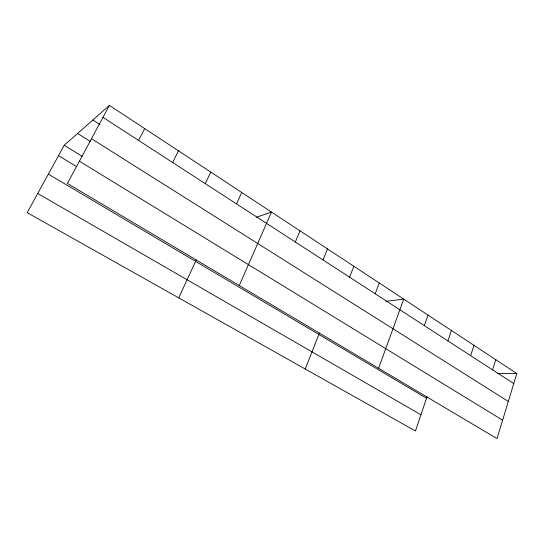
<?xml version="1.0" encoding="UTF-8"?>
<svg xmlns="http://www.w3.org/2000/svg" width="544" height="544" viewBox="0 0 544 544"><rect width="100%" height="100%" fill="white"/><g stroke="black" fill="none" stroke-linecap="round" stroke-linejoin="round"><path stroke-width="0.82" d="M516.8 373.524L497.026 438.614L67.408 183.478L109.426 105.386L516.8 373.524L497.631 373.531M492.578 369.859L495.781 359.686M470.655 355.647L474.008 345.358M447.923 340.918L451.438 330.5M427.06 396.685L415.446 430.991L27.2 212.656L64.212 145.262L109.426 105.386M424.347 325.632L428.033 315.098M378.61 368.288L403.743 299.105L385.9 301.335M375.21 293.787L379.27 282.996M349.602 277.188L353.865 266.274M305.238 369.016L319.464 332.942M322.993 259.944L327.468 248.9M295.324 242.005L300.03 230.84M239.278 285.546L271.476 212.044L256.516 217.24M236.538 203.905L241.74 192.474M178.731 297.874L196.296 259.862M205.272 183.641L210.759 172.081M172.652 162.506L178.439 150.81M138.591 140.427L144.69 128.595M37.72 193.508L420.94 414.759M48.362 174.121L426.53 398.262M58.514 155.638L76.677 166.668M79.397 161.201L502.629 420.172M64.212 145.262L82.226 156.359M77.574 133.484L90.488 141.59M91.494 138.72L508.314 401.458M92.861 120L99.885 124.515M102.993 117.354L513.747 383.574"/></g></svg>
